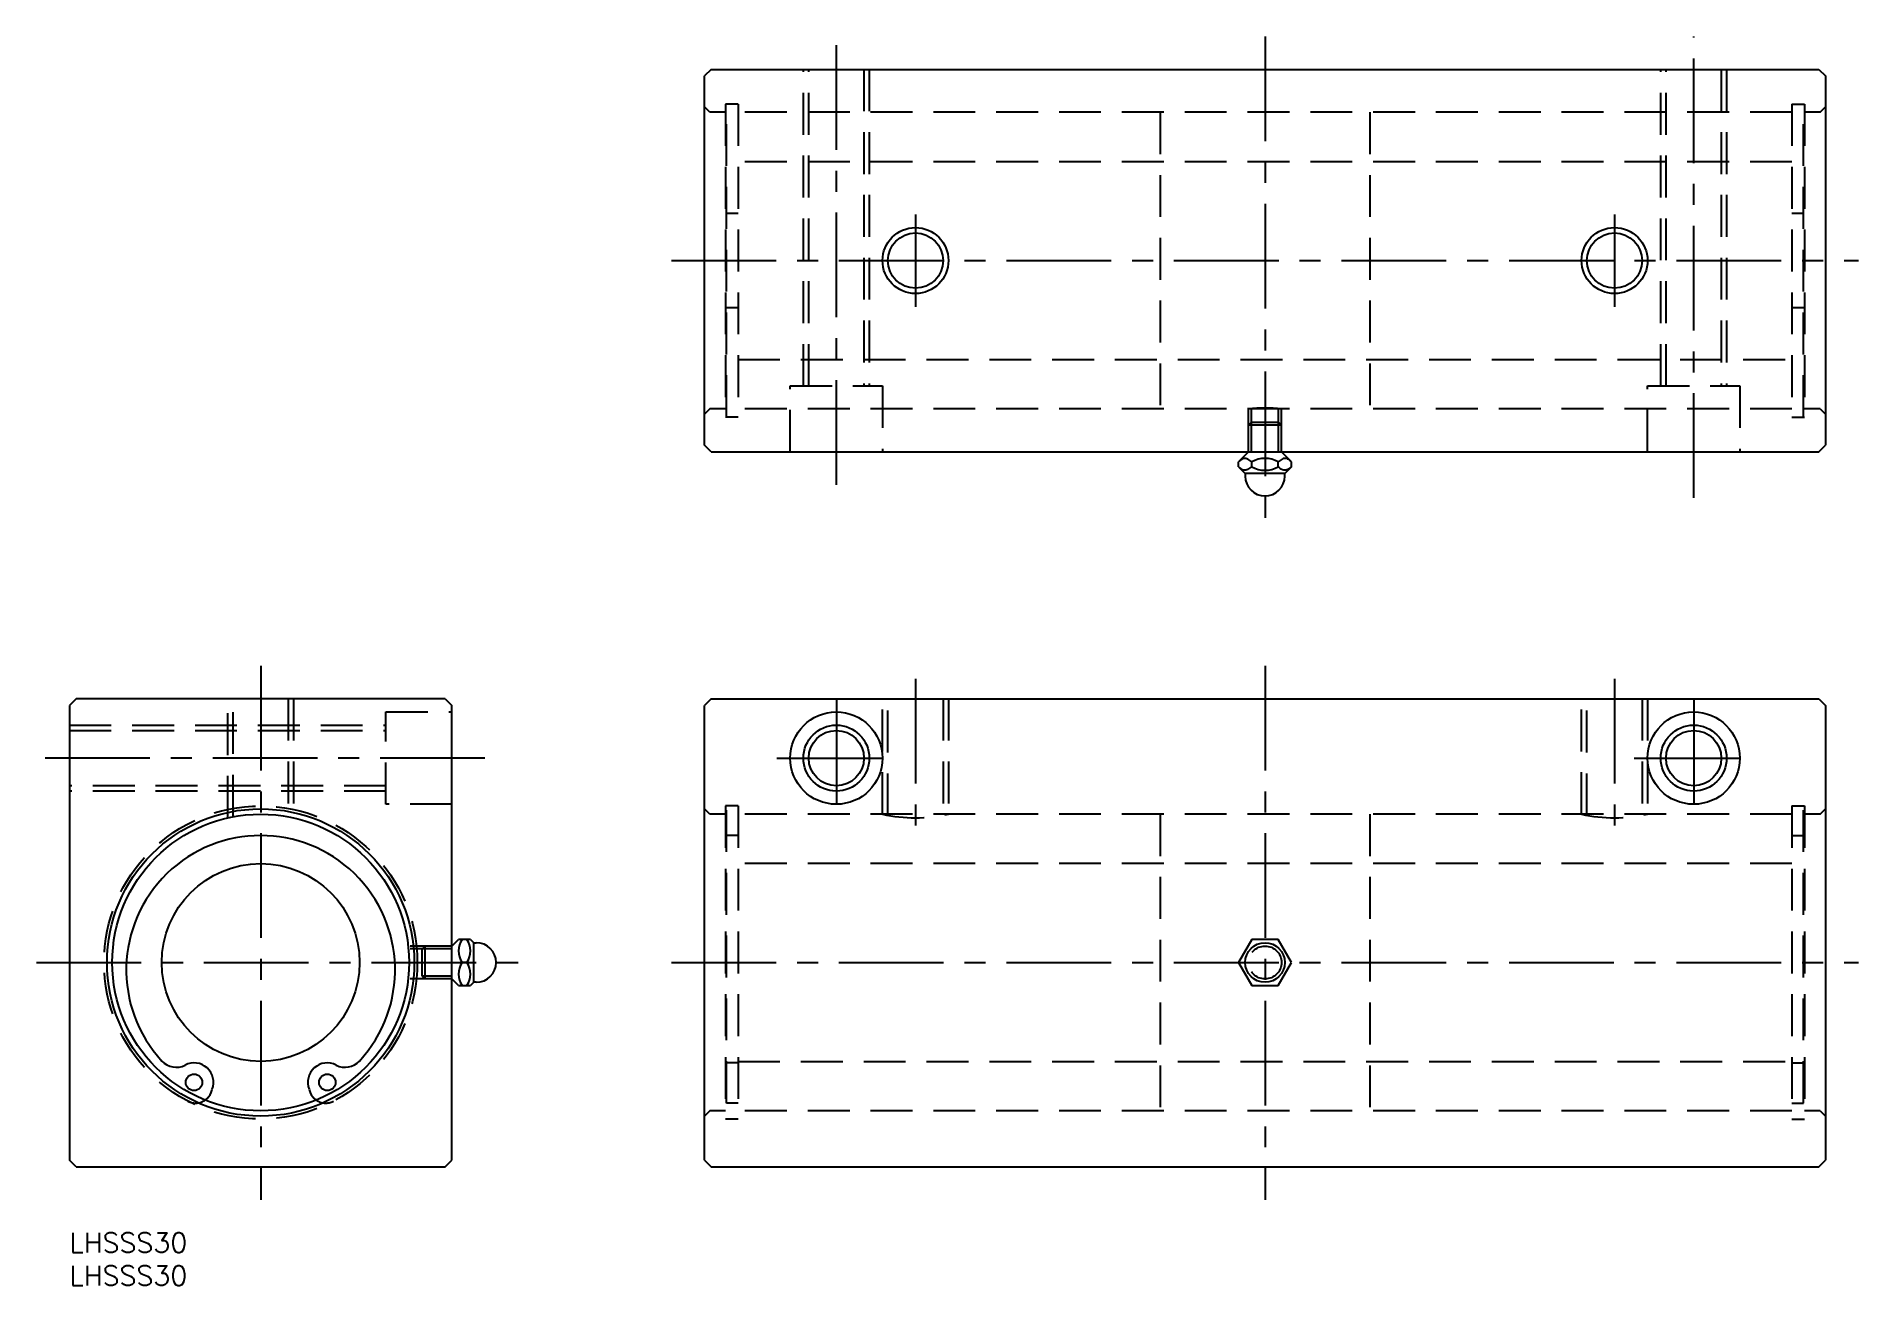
# Model space of a CAD drawing. Extents: x -5 to 271, y -8 to 181.
import ezdxf

# ---------------------------------------------------------------- set-up
doc = ezdxf.new("R2010")
doc.units = 0
doc.header["$LTSCALE"] = 0.5
doc.linetypes.add('CENTER', pattern=[50.8, 31.75, -6.35, 6.35, -6.35])
doc.linetypes.add('DASHED', pattern=[19.05, 12.7, -6.35])
for name, color, linetype in [('MSM_CENTER', 1, 'CENTER'), ('MSM_CONTINUOUS', 7, 'CONTINUOUS'), ('MSM_DASHED', 4, 'DASHED'), ('MSM_NARROW', 5, 'CONTINUOUS'), ('MSM_PART_NUMBER', 7, 'CONTINUOUS')]:
    doc.layers.add(name, color=color, linetype=linetype)
doc.styles.get("Standard").update_dxf_attribs({"font": 'txt.shx', "height": 3, "bigfont": 'bigfont.shx'})

# ---------------------------------------------------------------- blocks, each defined once
blk = doc.blocks.new('*U8')
at = {"layer": 'MSM_PART_NUMBER'}
blk.add_text('LHSSS30', height=3, dxfattribs=at).set_placement((0, -3))
blk = doc.blocks.new('*U9')
at = {"layer": 'MSM_PART_NUMBER'}
blk.add_text('LHSSS30', height=3, dxfattribs=at).set_placement((0, -8))

msp = doc.modelspace()

# ---------------------------------------------------------------- linework, layer by layer
at = {"layer": 'MSM_CENTER'}
for p, q in [((116.29, 113.46), (116.29, 181.46)), ((181.29, 181.46), (181.29, 106.76)), ((246.29, 111.46), (246.29, 181.46)), ((128.29, 154.46), (128.29, 140.46)), ((234.29, 154.46), (234.29, 140.46)), ((91.29, 147.46), (271.29, 147.46)), ((29, 86), (29, 5)), ((181.29, 86), (181.29, 5)), ((128.29, 84), (128.29, 59.94)), ((234.29, 84), (234.29, 59.94)), ((116.29, 81), (116.29, 63)), ((246.29, 81), (246.29, 63)), ((63, 72), (-5, 72)), ((107.29, 72), (125.29, 72)), ((237.29, 72), (255.29, 72)), ((-5, 41), (69.7, 41)), ((91.29, 41), (271.29, 41))]:
    msp.add_line(p, q, dxfattribs=at)
at = {"layer": 'MSM_CONTINUOUS'}
for p, q in [((97.29, 176.46), (96.29, 175.46)), ((96.29, 119.46), (96.29, 175.46)), ((97.29, 176.46), (265.29, 176.46)), ((265.29, 176.46), (266.29, 175.46)), ((266.29, 175.46), (266.29, 119.46)), ((97.29, 118.46), (96.29, 119.46)), ((265.29, 118.46), (266.29, 119.46)), ((97.29, 118.46), (265.29, 118.46)), ((178.79, 118.46), (177.25, 116.92)), ((177.25, 116.2), (177.25, 116.92)), ((177.25, 116.2), (178.29, 115.16)), ((178.06, 117.44), (177.9, 117.39)), ((178.23, 117.46), (178.06, 117.44)), ((178.39, 117.45), (178.23, 117.46)), ((178.55, 117.41), (178.39, 117.45)), ((178.7, 117.35), (178.55, 117.41)), ((179.27, 116.2), (179.27, 116.92)), ((183.31, 116.2), (183.31, 116.92)), ((185.33, 116.92), (183.79, 118.46)), ((184.04, 117.42), (183.88, 117.35)), ((184.21, 117.45), (184.04, 117.42)), ((184.37, 117.46), (184.21, 117.45)), ((184.29, 115.16), (185.33, 116.2)), ((184.54, 117.43), (184.37, 117.46)), ((184.73, 117.37), (184.54, 117.43)), ((185.33, 116.2), (185.33, 116.92)), ((178.06, 115.68), (177.9, 115.73)), ((178.23, 115.66), (178.06, 115.68)), ((178.39, 115.67), (178.23, 115.66)), ((184.29, 115.16), (178.29, 115.16)), ((178.29, 115.16), (178.29, 114.76)), ((178.55, 115.71), (178.39, 115.67)), ((178.7, 115.77), (178.55, 115.71)), ((184.13, 115.68), (183.96, 115.73)), ((184.29, 115.66), (184.13, 115.68)), ((184.45, 115.67), (184.29, 115.66)), ((184.29, 114.76), (184.29, 115.16)), ((184.61, 115.71), (184.45, 115.67)), ((184.76, 115.77), (184.61, 115.71)), ((1, 81), (0, 80)), ((57, 81), (1, 81)), ((57, 81), (58, 80)), ((97.29, 81), (96.29, 80)), ((97.29, 81), (265.29, 81)), ((265.29, 81), (266.29, 80)), ((0, 80), (0, 11)), ((58, 11), (58, 80)), ((96.29, 11), (96.29, 80)), ((266.29, 80), (266.29, 11)), ((58, 43.5), (59, 44.5)), ((60.8, 44.5), (59, 44.5)), ((60.8, 44.5), (61.3, 44)), ((179.27, 44.5), (177.25, 41)), ((183.31, 44.5), (179.27, 44.5)), ((185.33, 41), (183.31, 44.5)), ((61.3, 38), (61.3, 44)), ((61.3, 44), (61.7, 44)), ((60.26, 41), (59.54, 41)), ((177.25, 41), (179.27, 37.5)), ((183.31, 37.5), (185.33, 41)), ((59, 37.5), (58, 38.5)), ((59, 37.5), (60.8, 37.5)), ((61.3, 38), (60.8, 37.5)), ((61.7, 38), (61.3, 38)), ((179.27, 37.5), (183.31, 37.5)), ((21.47, 21.29), (21.66, 21.76)), ((36.34, 21.76), (36.53, 21.29)), ((1, 10), (0, 11)), ((1, 10), (57, 10)), ((57, 10), (58, 11)), ((96.29, 11), (97.29, 10)), ((97.29, 10), (265.29, 10)), ((265.29, 10), (266.29, 11))]:
    msp.add_line(p, q, dxfattribs=at)
for centre, radius in [((128.29, 147.46), 4.19), ((234.29, 147.46), 4.19), ((116.29, 72), 7), ((246.29, 72), 7), ((116.29, 72), 4.19), ((246.29, 72), 4.19), ((29, 41), 23.3), ((29, 41), 22.5), ((29, 41), 15), ((181.29, 41), 3), ((18.9, 22.82), 1.25), ((39.1, 22.82), 1.25)]:
    msp.add_circle(centre, radius, dxfattribs=at)
for centre, radius, start, end in [((178.72, 115.56), 2, 114.2524, 137.3125), ((178.72, 117.56), 2, 222.6875, 245.7476), ((177.61, 115.31), 2.31, 43.9259, 61.774), ((177.61, 117.81), 2.31, 298.226, 316.0741), ((181.29, 113.42), 4.04, 60.0152, 119.9848), ((181.29, 119.7), 4.04, 240.0218, 299.9782), ((184.95, 115.35), 2.27, 118.244, 136.2458), ((184.78, 117.56), 2, 222.6875, 245.7476), ((183.76, 115.43), 2.16, 43.3985, 63.4365), ((183.67, 117.81), 2.31, 298.226, 316.0741), ((181.29, 114.76), 3, 180, 0), ((29, 39.88), 20.38, 317.3049, 222.6951), ((62.1, 42.75), 3.1, 145.6279, 214.3721), ((57.7, 42.75), 3.1, 325.6273, 34.3727), ((61.7, 41), 3, 270, 90), ((62.1, 39.25), 3.1, 145.6282, 214.3718), ((57.7, 39.25), 3.1, 325.6273, 34.3727), ((16.19, 28.06), 2.95, 222.6951, 297.3094), ((18.9, 22.82), 2.95, 339.1033, 117.3094), ((39.1, 22.82), 2.95, 62.6906, 200.8967), ((41.81, 28.06), 2.95, 242.6906, 317.3049), ((19.14, 22.18), 2.5, 305.2253, 339.1033), ((38.86, 22.18), 2.5, 200.8967, 234.7747)]:
    msp.add_arc(centre, radius, start, end, dxfattribs=at)
at = {"layer": 'MSM_DASHED'}
for p, q in [((111.29, 128.46), (111.29, 176.46)), ((112.1, 128.46), (112.1, 176.46)), ((120.48, 176.46), (120.48, 128.46)), ((121.29, 176.46), (121.29, 128.46)), ((241.29, 128.46), (241.29, 176.46)), ((242.1, 128.46), (242.1, 176.46)), ((250.48, 176.46), (250.48, 128.46)), ((251.29, 176.46), (251.29, 128.46)), ((97.09, 169.96, -1.25), (96.29, 170.76, -1.25)), ((99.49, 169.96), (97.09, 169.96)), ((101.39, 171.21, 0.88), (99.49, 171.21, 0.88)), ((99.49, 171.21), (99.49, 123.71)), ((99.64, 123.71, 1.25), (99.64, 171.21, 1.25)), ((101.39, 171.21), (101.39, 123.71)), ((261.19, 169.96), (101.39, 169.96)), ((165.39, 169.96), (165.39, 124.96)), ((197.19, 169.96), (197.19, 124.96)), ((261.19, 171.21, 0.88), (263.09, 171.21, 0.88)), ((261.19, 171.21), (261.19, 123.71)), ((262.94, 123.71, 1.25), (262.94, 171.21, 1.25)), ((263.09, 171.21), (263.09, 123.71)), ((265.49, 169.96), (263.09, 169.96)), ((265.49, 169.96, -1.25), (266.29, 170.76, -1.25)), ((261.19, 162.46), (101.39, 162.46)), ((101.39, 154.61), (99.64, 154.61)), ((262.94, 154.61), (261.19, 154.61)), ((101.39, 140.31), (99.64, 140.31)), ((262.94, 140.31), (261.19, 140.31)), ((101.39, 132.46), (261.19, 132.46)), ((109.29, 118.46), (109.29, 128.46)), ((109.29, 128.46), (123.29, 128.46)), ((123.29, 128.46), (123.29, 118.46)), ((239.29, 118.46), (239.29, 128.46)), ((239.29, 128.46), (253.29, 128.46)), ((253.29, 128.46), (253.29, 118.46)), ((97.09, 124.96, -1.25), (96.29, 124.16, -1.25)), ((99.49, 124.96), (97.09, 124.96)), ((99.49, 124.96, -1.25), (97.09, 124.96, -1.25)), ((261.19, 124.96), (101.39, 124.96)), ((178.79, 118.46), (178.79, 124.96)), ((179.23, 118.46), (179.23, 125)), ((183.36, 118.46), (183.36, 125)), ((183.79, 118.46), (183.79, 124.96)), ((265.49, 124.96), (263.09, 124.96)), ((265.49, 124.96, -1.25), (266.29, 124.16, -1.25)), ((101.39, 123.71, 0.88), (99.49, 123.71, 0.88)), ((179.23, 122.96), (178.79, 122.53)), ((178.79, 122.53), (183.79, 122.53)), ((179.23, 122.96), (183.36, 122.96)), ((183.36, 122.96), (183.79, 122.53)), ((261.19, 123.71, 0.88), (263.09, 123.71, 0.88)), ((24, 62.94), (24, 81)), ((24.81, 63.11), (24.81, 81)), ((33.19, 81), (33.19, 63.11)), ((34, 81), (34, 62.94)), ((123.29, 63.5), (123.29, 81)), ((124.1, 63.33), (124.1, 81)), ((132.48, 81), (132.48, 63.33)), ((133.29, 81), (133.29, 63.5)), ((229.29, 63.5), (229.29, 81)), ((230.1, 63.33), (230.1, 81)), ((238.48, 81), (238.48, 63.33)), ((239.29, 81), (239.29, 63.5)), ((48, 79), (58, 79)), ((48, 65), (48, 79)), ((0, 77), (48, 77)), ((0, 76.19), (48, 76.19)), ((48, 67.81), (0, 67.81)), ((48, 67), (0, 67)), ((58, 65), (48, 65)), ((97.09, 63.5), (96.29, 64.3)), ((101.39, 64.75, 0.88), (99.49, 64.75, 0.88)), ((99.49, 64.75), (99.49, 17.25)), ((99.64, 19.68, 1.25), (99.64, 64.75, 1.25)), ((101.39, 64.75), (101.39, 17.25)), ((261.19, 64.75, 0.88), (263.09, 64.75, 0.88)), ((261.19, 64.75), (261.19, 17.25)), ((262.94, 19.68, 1.25), (262.94, 64.75, 1.25)), ((263.09, 64.75), (263.09, 17.25)), ((265.49, 63.5), (266.29, 64.3)), ((99.49, 63.5), (97.09, 63.5)), ((261.19, 63.5), (101.39, 63.5)), ((165.39, 63.5), (165.39, 18.5)), ((197.19, 63.5), (197.19, 18.5)), ((265.49, 63.5), (263.09, 63.5)), ((101.39, 60.25, 0.88), (99.64, 60.25, 0.88)), ((261.19, 60.25, 0.88), (262.94, 60.25, 0.88)), ((261.19, 56), (101.39, 56)), ((58, 43.5), (51.36, 43.5)), ((58, 43.07), (51.4, 43.07)), ((53.5, 43.07), (53.93, 43.5)), ((53.5, 38.93), (53.5, 43.07)), ((53.93, 38.5), (53.93, 43.5)), ((58, 38.93), (53.5, 38.93)), ((53.5, 38.93), (53.93, 38.5)), ((58, 38.5), (51.36, 38.5)), ((101.39, 25.77, 0.88), (99.64, 25.77, 0.88)), ((101.39, 26), (261.19, 26)), ((261.19, 25.77, 0.88), (262.94, 25.77, 0.88)), ((101.39, 19.68, 0.88), (99.64, 19.68, 0.88)), ((261.19, 19.68, 0.88), (262.94, 19.68, 0.88)), ((97.09, 18.5), (96.29, 17.7)), ((99.49, 18.5), (97.09, 18.5)), ((101.39, 17.25, 0.88), (99.49, 17.25, 0.88)), ((261.19, 18.5), (101.39, 18.5)), ((261.19, 17.25, 0.88), (263.09, 17.25, 0.88)), ((265.49, 18.5), (263.09, 18.5)), ((265.49, 18.5), (266.29, 17.7))]:
    msp.add_line(p, q, dxfattribs=at)
for centre, radius in [((29, 41), 23.75), ((181.29, 41), 2.5)]:
    msp.add_circle(centre, radius, dxfattribs=at)
for centre, radius, start, end in [((181.29, 102.6), 22.5, 83.6206, 96.3794), ((128.29, 85.44), 22.5, 257.1604, 282.8396), ((234.29, 85.44), 22.5, 257.1604, 282.8396), ((19.14, 22.18), 2.5, 242.347, 305.2253), ((38.86, 22.18), 2.5, 234.7747, 297.653)]:
    msp.add_arc(centre, radius, start, end, dxfattribs=at)
at = {"layer": 'MSM_NARROW'}
for centre in [(128.29, 147.46), (234.29, 147.46), (116.29, 72), (246.29, 72)]:
    msp.add_circle(centre, 5, dxfattribs=at)

# ---------------------------------------------------------------- block references
at = {"layer": 'MSM_CONTINUOUS'}
for name in ['*U8', '*U9']:
    msp.add_blockref(name, (0, 0), dxfattribs=at)

doc.saveas('drawing.dxf')
